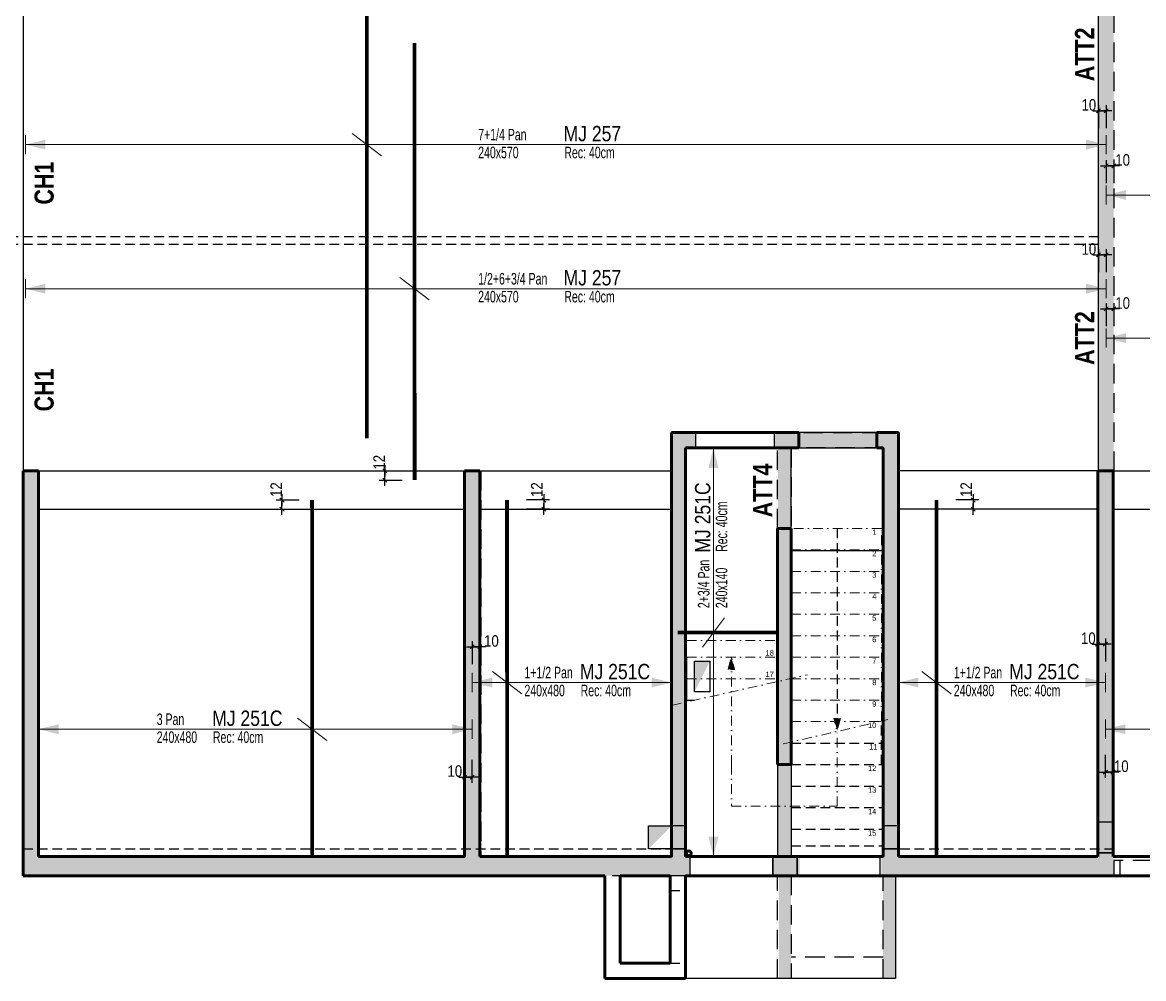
# Model space of a CAD drawing. Header units: millimetres. Extents: x 12045 to 47376, y -21493 to -16931.
# Drawn here: x 14552 to 16014, y -20399 to -19153 of the extents above; entities that cross this region are included whole.
import ezdxf
from ezdxf.enums import TextEntityAlignment as Align

# ---------------------------------------------------------------- set-up
doc = ezdxf.new("R2010")
doc.units = ezdxf.units.MM
doc.linetypes.add('CACHEX2', pattern=[19.05, 12.7, -6.35])
doc.linetypes.add('TIRETPTX2', pattern=[50.8, 25.4, -12.7, 0, -12.7])
for name, color, linetype in [('01_ARMA_INF', 50, 'Continuous'), ('01_cote_gen', 4, 'Continuous'), ('01_linteaux', 2, 'Continuous'), ('01_murs_sup', 2, 'CACHEX2'), ('01_resv', 32, 'Continuous'), ('01_texte', 230, 'Continuous'), ('AA_COTES', 2, 'Continuous')]:
    doc.layers.add(name, color=color, linetype=linetype)
doc.layers.add('01_murs_coup', color=5, linetype='Continuous', lineweight=60)
doc.layers.add('01_tram_axes', color=2, linetype='TIRETPTX2', lineweight=9)
doc.styles.add('Eurostile', font='')
doc.styles.add('PATIO', font='ARIALN.TTF')
doc.styles.add('STYLE2', font='ARIALN.TTF')
doc.styles.add('Titre', font='ariblk.ttf')
doc.styles.get('Eurostile').set_extended_font_data('Eurostile')
doc.dimstyles.new('JB50', dxfattribs={"dimscale": 0.1, "dimtxt": 150, "dimasz": 15, "dimexe": 0.1, "dimexo": 0.1, "dimgap": 0.09, "dimtad": 1, "dimdec": 1, "dimdsep": 46, "dimtxsty": 'STYLE2', "dimblk1": 'BOND_G', "dimblk2": 'BOND_D', "dimsah": 1, "dimcen": 1.5, "dimdle": 0.01, "dimse1": 1, "dimse2": 1, "dimclrd": 4, "dimclre": 2, "dimclrt": 6, "dimazin": 2, "dimtfac": 2.333333, "dimtdec": 1, "dimtix": 1, "dimtmove": 2, "dimatfit": 3, "dimldrblk": 'BOND_G', "dimfxl": 1, "dimtolj": 1, "dimtzin": 0, "dimarcsym": 0})

# ---------------------------------------------------------------- blocks, each defined once
blk = doc.blocks.new('BOND_G')
at = {"layer": 'AA_COTES', "color": 0}
for p, q in [((0, -5), (0, 15)), ((5, 0), (-5, 0)), ((1.77, 1.77), (-1.77, -1.77))]:
    blk.add_line(p, q, dxfattribs=at)
blk = doc.blocks.new('BOND_D')
at = {"layer": 'AA_COTES', "color": 0}
for p, q in [((5, 0), (-5, 0)), ((-1.77, -1.77), (1.77, 1.77)), ((0, 5), (0, -15))]:
    blk.add_line(p, q, dxfattribs=at)
blk = doc.blocks.new('*D2526')
at = {"layer": '01_cote_gen', "color": 4, "lineweight": -2, "transparency": 16777216}
blk.add_line((14890.3, -19785.9), (14890.3, -19776.9), dxfattribs=at)
at = {"layer": 'Defpoints', "color": 0, "transparency": 16777216}
for p in [(14890.3, -19775.4), (14929.6, -19775.4), (14929.6, -19787.4)]:
    blk.add_point(p, dxfattribs=at)
at = {"layer": '01_cote_gen', "color": 4, "lineweight": -2, "transparency": 16777216, "xscale": 1.5, "yscale": 1.5, "zscale": 1.5}
for name, p, rotation in [('BOND_D', (14890.3, -19775.4), 90), ('BOND_G', (14890.3, -19787.4), 270)]:
    blk.add_blockref(name, p, dxfattribs=dict(at, rotation=rotation))
at = {"layer": '01_cote_gen', "color": 6, "transparency": 16777216, "insert": (14882.8, -19761.9), "char_height": 15, "attachment_point": 5, "rotation": 90, "style": 'STYLE2'}
blk.add_mtext('\\A1;12', dxfattribs=at)
blk = doc.blocks.new('*D2527')
at = {"layer": '01_cote_gen', "color": 4, "lineweight": -2, "transparency": 16777216}
blk.add_line((15231.8, -19776.9), (15231.8, -19785.9), dxfattribs=at)
at = {"layer": 'Defpoints', "color": 0, "transparency": 16777216}
for p in [(15183.9, -19775.4), (15183.9, -19787.4), (15231.8, -19787.4)]:
    blk.add_point(p, dxfattribs=at)
at = {"layer": '01_cote_gen', "color": 4, "lineweight": -2, "transparency": 16777216, "xscale": 1.5, "yscale": 1.5, "zscale": 1.5}
for name, p, rotation in [('BOND_G', (15231.8, -19775.4), 90), ('BOND_D', (15231.8, -19787.4), 270)]:
    blk.add_blockref(name, p, dxfattribs=dict(at, rotation=rotation))
at = {"layer": '01_cote_gen', "color": 6, "transparency": 16777216, "insert": (15222.8, -19761.9), "char_height": 15, "attachment_point": 5, "rotation": 90, "style": 'STYLE2'}
blk.add_mtext('\\A1;12', dxfattribs=at)
blk = doc.blocks.new('*D2528')
at = {"layer": '01_cote_gen', "color": 4, "lineweight": -2, "transparency": 16777216}
blk.add_line((15140.1, -19966.9), (15147.1, -19966.9), dxfattribs=at)
at = {"layer": 'Defpoints', "color": 0, "transparency": 16777216}
for p in [(15148.6, -19966.9), (15138.6, -20001), (15148.6, -20001)]:
    blk.add_point(p, dxfattribs=at)
at = {"layer": '01_cote_gen', "color": 4, "lineweight": -2, "transparency": 16777216, "xscale": 1.5, "yscale": 1.5, "zscale": 1.5, "rotation": 180}
blk.add_blockref('BOND_G', (15138.6, -19966.9), dxfattribs=at)
at = {"layer": '01_cote_gen', "color": 4, "lineweight": -2, "transparency": 16777216, "xscale": 1.5, "yscale": 1.5, "zscale": 1.5}
blk.add_blockref('BOND_D', (15148.6, -19966.9), dxfattribs=at)
at = {"layer": '01_cote_gen', "color": 6, "transparency": 16777216, "insert": (15163.6, -19959.3), "char_height": 15, "attachment_point": 5, "style": 'STYLE2'}
blk.add_mtext('\\A1;10', dxfattribs=at)
blk = doc.blocks.new('*D2532')
at = {"layer": '01_cote_gen', "color": 4, "lineweight": -2, "ltscale": 0.1, "transparency": 16777216}
blk.add_line((15137.1, -20136.7), (15130.1, -20136.7), dxfattribs=at)
at = {"layer": 'Defpoints', "color": 0, "ltscale": 0.1, "transparency": 16777216}
for p in [(15128.6, -20086.8), (15138.6, -20086.8), (15128.6, -20136.7)]:
    blk.add_point(p, dxfattribs=at)
at = {"layer": '01_cote_gen', "color": 4, "lineweight": -2, "ltscale": 0.1, "transparency": 16777216, "xscale": 1.5, "yscale": 1.5, "zscale": 1.5, "rotation": 180}
blk.add_blockref('BOND_D', (15128.6, -20136.7), dxfattribs=at)
at = {"layer": '01_cote_gen', "color": 4, "lineweight": -2, "ltscale": 0.1, "transparency": 16777216, "xscale": 1.5, "yscale": 1.5, "zscale": 1.5}
blk.add_blockref('BOND_G', (15138.6, -20136.7), dxfattribs=at)
at = {"layer": '01_cote_gen', "color": 6, "ltscale": 0.1, "transparency": 16777216, "insert": (15115.8, -20129), "char_height": 15, "attachment_point": 5, "style": 'STYLE2'}
blk.add_mtext('\\A1;10', dxfattribs=at)
blk = doc.blocks.new('*D2534')
at = {"layer": '01_cote_gen', "color": 4, "lineweight": -2, "transparency": 16777216}
blk.add_line((15792.1, -19776.9), (15792.1, -19785.9), dxfattribs=at)
at = {"layer": 'Defpoints', "color": 0, "transparency": 16777216}
for p in [(15744.2, -19775.4), (15744.2, -19787.4), (15792.1, -19787.4)]:
    blk.add_point(p, dxfattribs=at)
at = {"layer": '01_cote_gen', "color": 4, "lineweight": -2, "transparency": 16777216, "xscale": 1.5, "yscale": 1.5, "zscale": 1.5}
for name, p, rotation in [('BOND_G', (15792.1, -19775.4), 90), ('BOND_D', (15792.1, -19787.4), 270)]:
    blk.add_blockref(name, p, dxfattribs=dict(at, rotation=rotation))
at = {"layer": '01_cote_gen', "color": 6, "transparency": 16777216, "insert": (15783.1, -19761.9), "char_height": 15, "attachment_point": 5, "rotation": 90, "style": 'STYLE2'}
blk.add_mtext('\\A1;12', dxfattribs=at)
blk = doc.blocks.new('*D2552')
at = {"layer": '01_cote_gen', "color": 4, "lineweight": -2, "ltscale": 0.1, "transparency": 16777216}
blk.add_line((15024.6, -19747.9), (15024.6, -19738.9), dxfattribs=at)
at = {"layer": 'Defpoints', "color": 0, "ltscale": 0.1, "transparency": 16777216}
for p in [(15024.6, -19737.4), (15063.3, -19737.4), (15063.3, -19749.4)]:
    blk.add_point(p, dxfattribs=at)
at = {"layer": '01_cote_gen', "color": 4, "lineweight": -2, "ltscale": 0.1, "transparency": 16777216, "xscale": 1.5, "yscale": 1.5, "zscale": 1.5}
for name, p, rotation in [('BOND_D', (15024.6, -19737.4), 90), ('BOND_G', (15024.6, -19749.4), 270)]:
    blk.add_blockref(name, p, dxfattribs=dict(at, rotation=rotation))
at = {"layer": '01_cote_gen', "color": 6, "ltscale": 0.1, "transparency": 16777216, "insert": (15017, -19726.2), "char_height": 15, "attachment_point": 5, "rotation": 90, "style": 'STYLE2'}
blk.add_mtext('\\A1;12', dxfattribs=at)
blk = doc.blocks.new('*D2570')
at = {"layer": '01_cote_gen', "color": 4, "lineweight": -2, "ltscale": 0.1, "transparency": 16777216}
blk.add_line((15956.1, -19963.5), (15963.1, -19963.5), dxfattribs=at)
at = {"layer": 'Defpoints', "color": 0, "ltscale": 0.1, "transparency": 16777216}
for p in [(15964.6, -19963.5), (15954.6, -20011), (15964.6, -20001)]:
    blk.add_point(p, dxfattribs=at)
at = {"layer": '01_cote_gen', "color": 4, "lineweight": -2, "ltscale": 0.1, "transparency": 16777216, "xscale": 1.5, "yscale": 1.5, "zscale": 1.5, "rotation": 180}
blk.add_blockref('BOND_G', (15954.6, -19963.5), dxfattribs=at)
at = {"layer": '01_cote_gen', "color": 4, "lineweight": -2, "ltscale": 0.1, "transparency": 16777216, "xscale": 1.5, "yscale": 1.5, "zscale": 1.5}
blk.add_blockref('BOND_D', (15964.6, -19963.5), dxfattribs=at)
at = {"layer": '01_cote_gen', "color": 6, "ltscale": 0.1, "transparency": 16777216, "insert": (15942.4, -19955.8), "char_height": 15, "attachment_point": 5, "style": 'STYLE2'}
blk.add_mtext('\\A1;10', dxfattribs=at)
blk = doc.blocks.new('*D2571')
at = {"layer": '01_cote_gen', "color": 4, "lineweight": -2, "ltscale": 0.1, "transparency": 16777216}
blk.add_line((15973.1, -20130.4), (15966.1, -20130.4), dxfattribs=at)
at = {"layer": 'Defpoints', "color": 0, "ltscale": 0.1, "transparency": 16777216}
for p in [(15974.6, -20076.8), (15964.6, -20086.8), (15964.6, -20130.4)]:
    blk.add_point(p, dxfattribs=at)
at = {"layer": '01_cote_gen', "color": 4, "lineweight": -2, "ltscale": 0.1, "transparency": 16777216, "xscale": 1.5, "yscale": 1.5, "zscale": 1.5, "rotation": 180}
blk.add_blockref('BOND_D', (15964.6, -20130.4), dxfattribs=at)
at = {"layer": '01_cote_gen', "color": 4, "lineweight": -2, "ltscale": 0.1, "transparency": 16777216, "xscale": 1.5, "yscale": 1.5, "zscale": 1.5}
blk.add_blockref('BOND_G', (15974.6, -20130.4), dxfattribs=at)
at = {"layer": '01_cote_gen', "color": 6, "ltscale": 0.1, "transparency": 16777216, "insert": (15985.4, -20122.7), "char_height": 15, "attachment_point": 5, "style": 'STYLE2'}
blk.add_mtext('\\A1;10', dxfattribs=at)
blk = doc.blocks.new('*D2595')
at = {"layer": '01_cote_gen', "color": 4, "lineweight": -2, "ltscale": 0.1, "transparency": 16777216}
blk.add_line((15967.1, -19339.8), (15974.1, -19339.8), dxfattribs=at)
at = {"layer": 'Defpoints', "color": 0, "ltscale": 0.1, "transparency": 16777216}
for p in [(15975.6, -19339.8), (15965.6, -19365.3), (15975.6, -19365.3)]:
    blk.add_point(p, dxfattribs=at)
at = {"layer": '01_cote_gen', "color": 4, "lineweight": -2, "ltscale": 0.1, "transparency": 16777216, "xscale": 1.5, "yscale": 1.5, "zscale": 1.5, "rotation": 180}
blk.add_blockref('BOND_G', (15965.6, -19339.8), dxfattribs=at)
at = {"layer": '01_cote_gen', "color": 4, "lineweight": -2, "ltscale": 0.1, "transparency": 16777216, "xscale": 1.5, "yscale": 1.5, "zscale": 1.5}
blk.add_blockref('BOND_D', (15975.6, -19339.8), dxfattribs=at)
at = {"layer": '01_cote_gen', "color": 6, "ltscale": 0.1, "transparency": 16777216, "insert": (15987.2, -19332.1), "char_height": 15, "attachment_point": 5, "style": 'STYLE2'}
blk.add_mtext('\\A1;10', dxfattribs=at)
blk = doc.blocks.new('*D2596')
at = {"layer": '01_cote_gen', "color": 4, "lineweight": -2, "ltscale": 0.1, "transparency": 16777216}
blk.add_line((15957.1, -19268), (15964.1, -19268), dxfattribs=at)
at = {"layer": 'Defpoints', "color": 0, "ltscale": 0.1, "transparency": 16777216}
for p in [(15965.6, -19268), (15955.6, -19309.5), (15965.6, -19299.5)]:
    blk.add_point(p, dxfattribs=at)
at = {"layer": '01_cote_gen', "color": 4, "lineweight": -2, "ltscale": 0.1, "transparency": 16777216, "xscale": 1.5, "yscale": 1.5, "zscale": 1.5, "rotation": 180}
blk.add_blockref('BOND_G', (15955.6, -19268), dxfattribs=at)
at = {"layer": '01_cote_gen', "color": 4, "lineweight": -2, "ltscale": 0.1, "transparency": 16777216, "xscale": 1.5, "yscale": 1.5, "zscale": 1.5}
blk.add_blockref('BOND_D', (15965.6, -19268), dxfattribs=at)
at = {"layer": '01_cote_gen', "color": 6, "ltscale": 0.1, "transparency": 16777216, "insert": (15943.1, -19260.3), "char_height": 15, "attachment_point": 5, "style": 'STYLE2'}
blk.add_mtext('\\A1;10', dxfattribs=at)
blk = doc.blocks.new('*D2597')
at = {"layer": '01_cote_gen', "color": 4, "lineweight": -2, "ltscale": 0.1, "transparency": 16777216}
blk.add_line((15957.1, -19455.9), (15964.1, -19455.9), dxfattribs=at)
at = {"layer": 'Defpoints', "color": 0, "ltscale": 0.1, "transparency": 16777216}
for p in [(15965.6, -19455.9), (15955.6, -19497.5), (15965.6, -19487.5)]:
    blk.add_point(p, dxfattribs=at)
at = {"layer": '01_cote_gen', "color": 4, "lineweight": -2, "ltscale": 0.1, "transparency": 16777216, "xscale": 1.5, "yscale": 1.5, "zscale": 1.5, "rotation": 180}
blk.add_blockref('BOND_G', (15955.6, -19455.9), dxfattribs=at)
at = {"layer": '01_cote_gen', "color": 4, "lineweight": -2, "ltscale": 0.1, "transparency": 16777216, "xscale": 1.5, "yscale": 1.5, "zscale": 1.5}
blk.add_blockref('BOND_D', (15965.6, -19455.9), dxfattribs=at)
at = {"layer": '01_cote_gen', "color": 6, "ltscale": 0.1, "transparency": 16777216, "insert": (15943.1, -19448.3), "char_height": 15, "attachment_point": 5, "style": 'STYLE2'}
blk.add_mtext('\\A1;10', dxfattribs=at)
blk = doc.blocks.new('*D2598')
at = {"layer": '01_cote_gen', "color": 4, "lineweight": -2, "ltscale": 0.1, "transparency": 16777216}
blk.add_line((15967.1, -19526.3), (15974.1, -19526.3), dxfattribs=at)
at = {"layer": 'Defpoints', "color": 0, "ltscale": 0.1, "transparency": 16777216}
for p in [(15975.6, -19526.3), (15965.6, -19551.8), (15975.6, -19551.8)]:
    blk.add_point(p, dxfattribs=at)
at = {"layer": '01_cote_gen', "color": 4, "lineweight": -2, "ltscale": 0.1, "transparency": 16777216, "xscale": 1.5, "yscale": 1.5, "zscale": 1.5, "rotation": 180}
blk.add_blockref('BOND_G', (15965.6, -19526.3), dxfattribs=at)
at = {"layer": '01_cote_gen', "color": 4, "lineweight": -2, "ltscale": 0.1, "transparency": 16777216, "xscale": 1.5, "yscale": 1.5, "zscale": 1.5}
blk.add_blockref('BOND_D', (15975.6, -19526.3), dxfattribs=at)
at = {"layer": '01_cote_gen', "color": 6, "ltscale": 0.1, "transparency": 16777216, "insert": (15987.2, -19518.7), "char_height": 15, "attachment_point": 5, "style": 'STYLE2'}
blk.add_mtext('\\A1;10', dxfattribs=at)

msp = doc.modelspace()

# ---------------------------------------------------------------- hatches: boundary and pattern name
at = {"layer": '01_murs_sup'}
h = msp.add_hatch(dxfattribs=at)
h.set_pattern_fill('DASH', color=256, scale=2.5, angle=135)
h.set_pattern_definition([(135, (-3207.892, 4492.45), (-11.2253202, 9e-16), [7.9375, -7.9375])])
h.paths.add_polyline_path([(15751.53, -18607.45), (14552.63, -18607.45), (14552.63, -19137.45), (14572.63, -19137.45), (14572.63, -18632.45), (15129.63, -18632.45), (15129.63, -19137.45), (15149.63, -19137.45), (15149.63, -18632.45), (15409.63, -18632.45), (15409.63, -19137.45), (15429.63, -19137.45), (15429.63, -18632.45), (15751.53, -18632.45)])
h.paths.add_polyline_path([(15975.63, -18607.45), (15841.53, -18607.45), (15841.53, -18632.45), (15955.63, -18632.45), (15955.63, -20240.45), (15694.63, -20240.45), (15694.63, -19687.45), (15532.83, -19687.45), (15532.83, -19707.45), (15537.63, -19707.45), (15537.63, -20240.45), (15530.63, -20240.45), (15530.63, -20265.45), (15538.63, -20265.45), (15538.63, -20399.43), (15554.63, -20399.43), (15554.63, -20265.45), (15565.63, -20265.45), (15565.63, -20240.45), (15554.63, -20240.45), (15554.63, -19707.45), (15675.63, -19707.45), (15675.63, -20240.45), (15672.31, -20240.45), (15672.31, -20265.45), (15674.63, -20265.45), (15674.63, -20399.43), (15690.63, -20399.43), (15690.63, -20265.45), (15975.63, -20265.45)])
h.paths.add_polyline_path([(15417.63, -19707.45), (15429.63, -19707.45), (15429.63, -19687.45), (15399.63, -19687.45), (15399.63, -20240.45), (15149.63, -20240.45), (15149.63, -19737.45), (15129.63, -19737.45), (15129.63, -20240.45), (14572.63, -20240.45), (14572.63, -19737.45), (14552.63, -19737.45), (14552.63, -20265.45), (15422.63, -20265.45), (15422.63, -20240.45), (15417.63, -20240.45)])
h.paths.add_polyline_path([(13157.63, -18632.45), (13157.63, -18632.45), (13157.63, -19186.41), (13417.63, -19186.41), (13417.63, -19168.41), (13362.63, -19168.41), (13362.63, -18930.45), (13342.63, -18930.45), (13342.63, -19168.41), (13177.63, -19168.41), (13177.63, -18820.45), (13185.63, -18820.45), (13185.63, -18802.45), (13177.63, -18802.45), (13177.63, -18632.45), (13527.63, -18632.45), (13527.63, -18802.45), (13287.63, -18802.45), (13287.63, -18820.45), (13342.63, -18820.45), (13342.63, -18828.45), (13362.63, -18828.45), (13362.63, -18820.45), (13527.63, -18820.45), (13527.63, -19168.41), (13519.63, -19168.41), (13519.63, -19186.41), (13545.63, -19186.41), (13545.63, -18632.45), (13953.63, -18632.45), (13953.63, -19137.45), (13973.63, -19137.45), (13973.63, -18632.45), (14530.63, -18632.45), (14530.63, -19137.45), (14550.63, -19137.45), (14550.63, -18607.45), (13157.63, -18607.45)])
at = {"layer": '01_tram_axes', "ltscale": 0.5}
for points in [[(15472.37, -19996.32), (15476.63, -19980.45), (15480.88, -19996.32)], [(15618.88, -20060.26), (15614.63, -20076.13), (15610.37, -20060.26)]]:
    msp.add_hatch(color=256, dxfattribs=at).paths.add_polyline_path(points)

# ---------------------------------------------------------------- linework, layer by layer
at = {"layer": '01_ARMA_INF', "linetype": 'Continuous', "lineweight": 0, "const_width": 5, "flags": 128}
for points in [[(15000.93, -19125.18), (15001.09, -19695.18)], [(15063.17, -19179.43), (15063.34, -19749.43)], [(14929.56, -19775.45), (14929.72, -20240.45)], [(15183.92, -19775.45), (15184.08, -20240.45)], [(15744.19, -19775.45), (15744.36, -20240.45)], [(15406.63, -19948.27), (15536.63, -19948.2)]]:
    msp.add_lwpolyline(points, dxfattribs=at)
at = {"layer": '01_linteaux'}
for p, q in [((14552.61, -19137.45), (14552.63, -19737.45)), ((15955.63, -19737.45), (15955.63, -19137.45)), ((15666.63, -19687.45), (15564.63, -19687.45)), ((15564.63, -19707.45), (15666.63, -19707.45)), ((14572.63, -19737.45), (15128.63, -19737.43)), ((15148.63, -19737.43), (15398.63, -19737.43)), ((15954.63, -19737.46), (15694.63, -19737.46)), ((15974.63, -19737.46), (16489.63, -19737.46)), ((14572.63, -19787.45), (15128.63, -19787.43)), ((15148.63, -19787.43), (15398.63, -19787.43)), ((15954.63, -19787.46), (15694.63, -19787.46)), ((15974.63, -19787.46), (16489.63, -19787.46)), ((15554.63, -19841.45), (15674.63, -19841.45)), ((15536.63, -20106.07), (15536.63, -20240.45)), ((15554.63, -20120.45), (15554.63, -20240.45)), ((15690.63, -20265.45), (15690.63, -20399.43)), ((15690.63, -20399.43), (15416.63, -20399.43))]:
    msp.add_line(p, q, dxfattribs=at)
at = {"layer": '01_linteaux', "ltscale": 0.1}
msp.add_line((15554.63, -19812.45), (15554.63, -19707.45), dxfattribs=at)
at = {"layer": '01_murs_coup'}
for p, q in [((15398.63, -19687.45), (15564.63, -19687.45)), ((15398.63, -19687.45), (15564.63, -19687.45)), ((15398.63, -20240.45), (15398.63, -19687.45)), ((15398.63, -19687.45), (15564.63, -19687.45)), ((15398.63, -19687.45), (15564.63, -19687.45)), ((15398.63, -20240.45), (15398.63, -19687.45)), ((15564.63, -19707.45), (15564.63, -19687.45)), ((15564.63, -19707.45), (15564.63, -19687.45)), ((15666.63, -19687.45), (15694.63, -19687.45)), ((15666.63, -19687.45), (15694.63, -19687.45)), ((15666.63, -19707.45), (15666.63, -19687.45)), ((15666.63, -19687.45), (15694.63, -19687.45)), ((15666.63, -19687.45), (15694.63, -19687.45)), ((15666.63, -19707.45), (15666.63, -19687.45)), ((15694.63, -20240.45), (15694.63, -19687.45)), ((15694.63, -20240.45), (15694.63, -19687.45)), ((15416.63, -19707.45), (15564.63, -19707.45)), ((15416.63, -19707.45), (15564.63, -19707.45)), ((15416.63, -20240.45), (15416.63, -19707.45)), ((15416.63, -19707.45), (15564.63, -19707.45)), ((15416.63, -19707.45), (15564.63, -19707.45)), ((15416.63, -20240.45), (15416.63, -19707.45)), ((15666.63, -19707.45), (15674.63, -19707.45)), ((15666.63, -19707.45), (15674.63, -19707.45)), ((15666.63, -19707.45), (15674.63, -19707.45)), ((15666.63, -19707.45), (15674.63, -19707.45)), ((15674.63, -20240.45), (15674.63, -19707.45)), ((15674.63, -20240.45), (15674.63, -19707.45)), ((15674.63, -20240.45), (15674.63, -19707.45)), ((15674.63, -20240.45), (15674.63, -19707.45)), ((14552.63, -19737.45), (14552.63, -20265.45)), ((14552.63, -19737.45), (14572.63, -19737.45)), ((14552.63, -19737.45), (14552.63, -20265.45)), ((14552.63, -19737.45), (14572.63, -19737.45)), ((14572.63, -19737.45), (14572.63, -20240.45)), ((14572.63, -19737.45), (14572.63, -20240.45)), ((15128.63, -19737.43), (15148.63, -19737.43)), ((15128.63, -19737.43), (15128.63, -20240.45)), ((15128.63, -19737.43), (15148.63, -19737.43)), ((15128.63, -19737.43), (15128.63, -20240.45)), ((15148.63, -19737.43), (15148.63, -20240.45)), ((15148.63, -19737.43), (15148.63, -20240.45)), ((15954.63, -19737.46), (15974.63, -19737.46)), ((15954.63, -20240.45), (15954.63, -19737.46)), ((15954.63, -19737.46), (15974.63, -19737.46)), ((15954.63, -20240.45), (15954.63, -19737.46)), ((15974.63, -20240.45), (15974.63, -19737.46)), ((15974.63, -20240.45), (15974.63, -19737.46)), ((15536.63, -19812.45), (15554.63, -19812.45)), ((15536.63, -19812.45), (15554.63, -19812.45)), ((15554.63, -19812.45), (15536.63, -19812.45)), ((15536.63, -19812.45), (15536.63, -20120.45)), ((15536.63, -19812.45), (15554.63, -19812.45)), ((15536.63, -19812.45), (15554.63, -19812.45)), ((15554.63, -19812.45), (15536.63, -19812.45)), ((15536.63, -19812.45), (15536.63, -20120.45)), ((15554.63, -20120.45), (15554.63, -19812.45)), ((15554.63, -20120.45), (15554.63, -19812.45)), ((15536.63, -20120.45), (15554.63, -20120.45)), ((15536.63, -20120.45), (15554.63, -20120.45)), ((15536.63, -20120.45), (15554.63, -20120.45)), ((15536.63, -20120.45), (15554.63, -20120.45)), ((15128.63, -20240.45), (14572.63, -20240.45)), ((15128.63, -20240.45), (14572.63, -20240.45)), ((15398.63, -20240.45), (15148.63, -20240.45)), ((15398.63, -20240.45), (15148.63, -20240.45)), ((15674.63, -20240.45), (15416.63, -20240.45)), ((15674.63, -20240.45), (15416.63, -20240.45)), ((15954.63, -20240.45), (15694.63, -20240.45)), ((15954.63, -20240.45), (15694.63, -20240.45)), ((16489.63, -20240.45), (15974.63, -20240.45)), ((16489.63, -20240.45), (15974.63, -20240.45)), ((15311.63, -20265.45), (14552.63, -20265.45)), ((15311.63, -20265.45), (14552.63, -20265.45)), ((15311.63, -20399.46), (15311.63, -20265.45)), ((15311.63, -20399.46), (15311.63, -20265.45)), ((15311.63, -20399.46), (15311.63, -20265.45)), ((15311.63, -20399.46), (15311.63, -20265.45)), ((15396.63, -20265.45), (15331.63, -20265.45)), ((15331.63, -20379.46), (15331.63, -20265.45)), ((15331.63, -20379.46), (15331.63, -20265.45)), ((15396.63, -20265.45), (15331.63, -20265.45)), ((15331.63, -20379.46), (15331.63, -20265.45)), ((15331.63, -20379.46), (15331.63, -20265.45)), ((15396.63, -20265.45), (15396.63, -20379.46)), ((15396.63, -20265.45), (15396.63, -20379.46)), ((16061.66, -20265.45), (15416.63, -20265.45)), ((15416.63, -20265.45), (15416.63, -20399.46)), ((16061.66, -20265.45), (15416.63, -20265.45)), ((15416.63, -20265.45), (15416.63, -20399.46)), ((15396.63, -20379.46), (15331.63, -20379.46)), ((15396.63, -20379.46), (15331.63, -20379.46)), ((15396.63, -20379.46), (15331.63, -20379.46)), ((15396.63, -20379.46), (15331.63, -20379.46)), ((15416.63, -20399.46), (15311.63, -20399.46)), ((15416.63, -20399.46), (15311.63, -20399.46)), ((15416.63, -20399.46), (15311.63, -20399.46)), ((15416.63, -20399.46), (15311.63, -20399.46))]:
    msp.add_line(p, q, dxfattribs=at)
msp.add_circle((15421.14, -20236.2), 3.25, dxfattribs=at)
msp.add_circle((15421.14, -20236.2), 3.25, dxfattribs=at)
at = {"layer": '01_murs_sup', "ltscale": 2}
for p, q in [((15975.63, -18607.45), (15975.63, -20265.45)), ((15975.63, -18607.45), (15975.63, -20265.45)), ((15955.63, -20240.45), (15955.63, -18632.45)), ((15955.63, -20240.45), (15955.63, -18632.45)), ((15398.63, -19687.45), (15564.63, -19687.45)), ((15398.63, -19687.45), (15564.63, -19687.45)), ((15399.63, -20240.45), (15399.63, -19687.45)), ((15399.63, -19687.45), (15429.63, -19687.45)), ((15399.63, -20240.45), (15399.63, -19687.45)), ((15399.63, -19687.45), (15429.63, -19687.45)), ((15429.63, -19687.45), (15429.63, -19707.45)), ((15429.63, -19687.45), (15429.63, -19707.45)), ((15532.83, -19707.45), (15532.83, -19687.45)), ((15532.83, -19687.45), (15695.63, -19687.45)), ((15532.83, -19707.45), (15532.83, -19687.45)), ((15532.83, -19687.45), (15695.63, -19687.45)), ((15564.63, -19707.45), (15564.63, -19687.45)), ((15564.63, -19707.45), (15564.63, -19687.45)), ((15666.63, -19687.45), (15694.63, -19687.45)), ((15666.63, -19687.45), (15666.63, -19707.45)), ((15666.63, -19687.45), (15694.63, -19687.45)), ((15666.63, -19687.45), (15666.63, -19707.45)), ((15416.63, -19707.45), (15564.63, -19707.45)), ((15416.63, -19707.45), (15564.63, -19707.45)), ((15429.63, -19707.45), (15417.63, -19707.45)), ((15417.63, -19707.45), (15417.63, -20240.45)), ((15429.63, -19707.45), (15417.63, -19707.45)), ((15417.63, -19707.45), (15417.63, -20240.45)), ((15537.63, -19707.45), (15532.83, -19707.45)), ((15537.63, -19707.45), (15532.83, -19707.45)), ((15536.63, -19812.45), (15536.63, -19707.45)), ((15536.63, -19812.45), (15536.63, -19707.45)), ((15554.63, -19707.45), (15554.63, -20091.15)), ((15554.63, -19707.45), (15554.63, -20091.15)), ((15675.63, -19707.45), (15555.63, -19707.45)), ((15675.63, -19707.45), (15555.63, -19707.45)), ((15666.63, -19707.45), (15674.63, -19707.45)), ((15666.63, -19707.45), (15674.63, -19707.45)), ((15666.63, -19707.45), (15674.63, -19707.45)), ((15666.63, -19707.45), (15674.63, -19707.45)), ((15674.63, -20240.45), (15674.63, -19707.45)), ((15674.63, -20240.45), (15674.63, -19707.45)), ((14552.63, -19737.45), (14572.63, -19737.45)), ((14552.63, -20265.45), (14552.63, -19737.45)), ((14552.63, -19737.45), (14572.63, -19737.45)), ((14552.63, -19737.45), (14572.63, -19737.45)), ((14552.63, -20265.45), (14552.63, -19737.45)), ((14552.63, -19737.45), (14572.63, -19737.45)), ((14572.63, -19737.45), (14572.63, -20240.45)), ((14572.63, -19737.45), (14572.63, -20240.45)), ((15148.63, -19737.45), (15128.63, -19737.45)), ((15148.63, -19737.45), (15128.63, -19737.45)), ((15129.63, -20240.45), (15129.63, -19737.45)), ((15129.63, -19737.45), (15149.63, -19737.45)), ((15129.63, -20240.45), (15129.63, -19737.45)), ((15129.63, -19737.45), (15149.63, -19737.45)), ((15149.63, -19737.45), (15149.63, -20240.45)), ((15149.63, -19737.45), (15149.63, -20240.45)), ((15974.63, -19737.45), (15954.63, -19737.45)), ((15974.63, -19737.45), (15954.63, -19737.45)), ((15536.63, -20120.45), (15536.63, -20240.45)), ((15536.63, -20120.45), (15536.63, -20240.45)), ((15554.63, -20120.45), (15554.63, -20240.45)), ((15554.63, -20120.45), (15554.63, -20240.45)), ((14572.63, -20240.45), (15129.63, -20240.45)), ((14572.63, -20240.45), (15129.63, -20240.45)), ((15149.63, -20240.45), (15399.63, -20240.45)), ((15149.63, -20240.45), (15399.63, -20240.45)), ((15536.63, -20240.45), (15416.63, -20240.45)), ((15536.63, -20240.45), (15416.63, -20240.45)), ((15417.63, -20240.45), (15422.63, -20240.45)), ((15417.63, -20240.45), (15422.63, -20240.45)), ((15422.63, -20240.45), (15422.63, -20265.45)), ((15422.63, -20240.45), (15422.63, -20265.45)), ((15530.63, -20265.45), (15530.63, -20240.45)), ((15530.63, -20240.45), (15537.63, -20240.45)), ((15530.63, -20240.45), (15530.63, -20265.45)), ((15530.63, -20265.45), (15530.63, -20240.45)), ((15530.63, -20240.45), (15537.63, -20240.45)), ((15530.63, -20240.45), (15530.63, -20265.45)), ((15674.63, -20240.45), (15554.63, -20240.45)), ((15674.63, -20240.45), (15554.63, -20240.45)), ((15555.63, -20240.45), (15562.63, -20240.45)), ((15555.63, -20240.45), (15562.63, -20240.45)), ((15562.63, -20240.45), (15562.63, -20265.45)), ((15562.63, -20265.45), (15562.63, -20240.45)), ((15562.63, -20265.45), (15562.63, -20240.45)), ((15562.63, -20240.45), (15562.63, -20265.45)), ((15670.63, -20265.45), (15670.63, -20240.45)), ((15670.63, -20240.45), (15675.63, -20240.45)), ((15670.63, -20265.45), (15670.63, -20240.45)), ((15670.63, -20240.45), (15675.63, -20240.45)), ((15695.63, -20240.45), (15955.63, -20240.45)), ((15695.63, -20240.45), (15955.63, -20240.45)), ((16445.15, -20245.45), (15975.63, -20245.45)), ((16445.15, -20245.45), (15975.63, -20245.45)), ((15983.63, -20245.45), (15983.63, -20265.45)), ((15983.63, -20245.45), (15983.63, -20265.45)), ((15422.63, -20265.45), (14552.63, -20265.45)), ((15422.63, -20265.45), (14552.63, -20265.45)), ((15536.63, -20265.45), (15530.63, -20265.45)), ((15536.63, -20265.45), (15530.63, -20265.45)), ((15536.63, -20399.43), (15536.63, -20265.45)), ((15536.63, -20399.43), (15536.63, -20265.45)), ((15562.63, -20265.45), (15554.63, -20265.45)), ((15554.63, -20265.45), (15554.63, -20399.43)), ((15562.63, -20265.45), (15554.63, -20265.45)), ((15554.63, -20265.45), (15554.63, -20399.43)), ((15674.63, -20265.45), (15670.63, -20265.45)), ((15674.63, -20265.45), (15670.63, -20265.45)), ((15674.63, -20399.43), (15674.63, -20265.45)), ((15674.63, -20399.43), (15674.63, -20265.45)), ((15975.63, -20265.45), (15690.63, -20265.45)), ((15975.63, -20265.45), (15690.63, -20265.45)), ((15674.63, -20371.43), (15554.63, -20371.43)), ((15674.63, -20371.43), (15554.63, -20371.43))]:
    msp.add_line(p, q, dxfattribs=at)
at = {"layer": '01_murs_sup'}
for p, q in [((15955.63, -19432.46), (13362.63, -19432.44)), ((15955.63, -19432.46), (13362.63, -19432.44)), ((15955.63, -19442.46), (13362.63, -19442.44)), ((15955.63, -19442.46), (13362.63, -19442.44)), ((15614.63, -19812.45), (15614.63, -20076.13)), ((15614.63, -19812.45), (15614.63, -20076.13)), ((15418.63, -20036.45), (15428.59, -20036.45)), ((15418.63, -20036.45), (15428.59, -20036.45)), ((15672.63, -20120.45), (15672.63, -20063.75)), ((15672.63, -20120.45), (15672.63, -20063.75)), ((15554.63, -20092.45), (15672.63, -20092.45)), ((15554.63, -20092.45), (15672.63, -20092.45)), ((15554.63, -20120.45), (15674.63, -20120.45)), ((15554.63, -20120.45), (15674.63, -20120.45)), ((15554.63, -20148.45), (15674.63, -20148.45)), ((15554.63, -20148.45), (15674.63, -20148.45)), ((15554.63, -20176.45), (15674.63, -20176.45)), ((15554.63, -20176.45), (15674.63, -20176.45)), ((15554.63, -20204.45), (15674.63, -20204.45)), ((15554.63, -20204.45), (15674.63, -20204.45)), ((14552.63, -20230.45), (15398.63, -20230.45)), ((14552.63, -20230.45), (15398.63, -20230.45)), ((15554.63, -20226.45), (15674.63, -20226.45)), ((15554.63, -20226.45), (15674.63, -20226.45)), ((15696.63, -20230.45), (15975.63, -20230.45)), ((15696.63, -20230.45), (15975.63, -20230.45)), ((15396.63, -20284.46), (15416.63, -20284.46)), ((15396.63, -20284.46), (15416.63, -20284.46)), ((15396.63, -20379.46), (15416.63, -20379.46)), ((15396.63, -20379.46), (15416.63, -20379.46))]:
    msp.add_line(p, q, dxfattribs=at)
at = {"layer": '01_murs_sup', "linetype": 'Continuous'}
for p, q in [((15536.63, -19812.45), (15536.63, -20120.45)), ((15536.63, -19812.45), (15536.63, -20120.45)), ((15418.63, -20038.81), (15418.63, -19980.45)), ((15418.63, -20038.81), (15418.63, -19980.45))]:
    msp.add_line(p, q, dxfattribs=at)
at = {"layer": '01_resv'}
for p, q in [((15428.65, -20005.41), (15428.65, -19985.41)), ((15428.65, -19985.41), (15448.65, -19985.41)), ((15428.65, -20025.41), (15428.65, -19985.41)), ((15448.65, -19985.41), (15448.65, -20025.41)), ((15448.65, -20025.41), (15428.65, -20025.41)), ((15368.63, -20230.41), (15368.63, -20200.41)), ((15368.63, -20200.41), (15398.63, -20200.41)), ((15416.63, -20200.41), (15398.63, -20200.41)), ((15398.63, -20200.41), (15398.63, -20230.41)), ((15416.63, -20200.41), (15398.63, -20200.41)), ((15398.63, -20200.41), (15398.63, -20230.31)), ((15416.63, -20230.41), (15416.63, -20200.41)), ((15694.63, -20200.41), (15674.63, -20200.41)), ((15674.63, -20200.41), (15674.63, -20230.41)), ((15694.63, -20200.41), (15674.63, -20200.41)), ((15694.63, -20230.41), (15694.63, -20200.41)), ((15974.63, -20195.41), (15954.63, -20195.41)), ((15954.63, -20195.41), (15954.63, -20235.41)), ((15974.63, -20195.41), (15954.63, -20195.41)), ((15974.63, -20235.41), (15974.63, -20195.41)), ((15398.63, -20230.41), (15368.63, -20230.41)), ((15416.63, -20230.41), (15398.63, -20230.41)), ((15398.63, -20230.41), (15416.63, -20230.41)), ((15694.63, -20230.41), (15674.63, -20230.41)), ((15674.63, -20230.41), (15694.63, -20230.41)), ((15974.63, -20235.41), (15954.63, -20235.41)), ((15954.63, -20235.41), (15974.63, -20235.41))]:
    msp.add_line(p, q, dxfattribs=at)
for points in [[(15428.65, -20025.41), (15428.65, -19985.41), (15448.65, -19985.41)], [(15368.63, -20230.41), (15368.63, -20200.41), (15398.63, -20200.41)], [(15398.63, -20200.41), (15416.63, -20200.41), (15416.63, -20230.41), (15398.63, -20230.45)], [(15674.63, -20200.41), (15694.63, -20200.41), (15694.63, -20230.41), (15674.63, -20230.41)], [(15954.63, -20195.41), (15974.63, -20195.41), (15974.63, -20235.41), (15954.63, -20235.41)]]:
    msp.add_solid(points, dxfattribs=at)
at = {"layer": '01_texte', "linetype": 'Continuous', "lineweight": 0}
for p, q in [((14555.62, -19299.51), (14555.62, -19324.47)), ((14981.97, -19297.48), (15020.04, -19326.49)), ((15965.63, -19299.5), (15965.63, -19324.46)), ((14555.62, -19311.99), (15965.63, -19311.98)), ((15965.63, -19365.25), (15965.63, -19390.21)), ((15965.63, -19377.73), (16777.63, -19377.73)), ((14555.62, -19487.49), (14555.62, -19512.45)), ((14555.62, -19499.97), (15965.63, -19499.97)), ((15044.23, -19485.46), (15082.3, -19514.47)), ((15965.63, -19487.49), (15965.63, -19512.45)), ((15965.63, -19551.82), (15965.63, -19576.78)), ((15965.63, -19564.3), (16777.63, -19564.3)), ((15440.8, -19707.45), (15465.76, -19707.45)), ((15453.28, -20240.45), (15453.28, -19707.45)), ((15438.77, -19967.27), (15467.78, -19929.2)), ((15138.63, -20000.99), (15138.63, -20025.95)), ((15164.97, -19998.96), (15203.04, -20027.97)), ((15398.63, -20000.99), (15398.63, -20025.95)), ((15694.63, -20000.99), (15694.63, -20025.95)), ((15725.24, -19998.96), (15763.31, -20027.97)), ((15964.63, -20000.99), (15964.63, -20025.95)), ((15138.63, -20013.47), (15398.63, -20013.47)), ((15694.63, -20013.47), (15964.63, -20013.47)), ((14572.61, -20061.85), (14572.61, -20086.81)), ((14910.63, -20059.83), (14948.7, -20088.84)), ((15138.58, -20061.85), (15138.58, -20086.81)), ((15964.63, -20061.85), (15964.63, -20086.81)), ((14572.61, -20074.33), (15138.58, -20074.33)), ((15964.63, -20074.33), (16499.58, -20074.33)), ((15440.8, -20240.45), (15465.76, -20240.45))]:
    msp.add_line(p, q, dxfattribs=at)
for points in [[(14555.62, -19311.99), (14581.72, -19305.53), (14581.72, -19311.99)], [(15965.63, -19311.98), (15939.53, -19305.52), (15939.53, -19311.98)], [(14555.62, -19311.99), (14581.72, -19318.45), (14581.72, -19311.99)], [(15965.63, -19311.98), (15939.53, -19318.44), (15939.53, -19311.98)], [(15965.63, -19377.73), (15991.72, -19371.27), (15991.72, -19377.73)], [(15965.63, -19377.73), (15991.72, -19384.19), (15991.72, -19377.73)], [(14555.62, -19499.97), (14581.72, -19493.51), (14581.72, -19499.97)], [(14555.62, -19499.97), (14581.72, -19506.43), (14581.72, -19499.97)], [(15965.63, -19499.97), (15939.53, -19493.51), (15939.53, -19499.97)], [(15965.63, -19499.97), (15939.53, -19506.43), (15939.53, -19499.97)], [(15965.63, -19564.3), (15991.72, -19557.84), (15991.72, -19564.3)], [(15965.63, -19564.3), (15991.72, -19570.76), (15991.72, -19564.3)], [(15453.28, -19707.45), (15446.82, -19733.54), (15453.28, -19733.54)], [(15453.28, -19707.45), (15459.74, -19733.54), (15453.28, -19733.54)], [(15138.63, -20013.47), (15164.72, -20007.01), (15164.72, -20013.47)], [(15398.63, -20013.47), (15372.53, -20007.01), (15372.53, -20013.47)], [(15694.63, -20013.47), (15720.72, -20007.01), (15720.72, -20013.47)], [(15964.63, -20013.47), (15938.53, -20007.01), (15938.53, -20013.47)], [(15138.63, -20013.47), (15164.72, -20019.93), (15164.72, -20013.47)], [(15398.63, -20013.47), (15372.53, -20019.93), (15372.53, -20013.47)], [(15694.63, -20013.47), (15720.72, -20019.93), (15720.72, -20013.47)], [(15964.63, -20013.47), (15938.53, -20019.93), (15938.53, -20013.47)], [(14572.61, -20074.33), (14598.71, -20067.87), (14598.71, -20074.33)], [(15138.58, -20074.33), (15112.49, -20067.87), (15112.49, -20074.33)], [(15964.63, -20074.33), (15990.72, -20067.87), (15990.72, -20074.33)], [(14572.61, -20074.33), (14598.71, -20080.79), (14598.71, -20074.33)], [(15138.58, -20074.33), (15112.49, -20080.79), (15112.49, -20074.33)], [(15964.63, -20074.33), (15990.72, -20080.79), (15990.72, -20074.33)], [(15453.28, -20240.45), (15446.82, -20214.35), (15453.28, -20214.35)], [(15453.28, -20240.45), (15459.74, -20214.35), (15453.28, -20214.35)]]:
    msp.add_solid(points, dxfattribs=at)
at = {"layer": '01_tram_axes', "ltscale": 0.5}
for p, q in [((15672.63, -19812.45), (15554.63, -19812.45)), ((15672.63, -20063.75), (15672.63, -19812.45)), ((15554.63, -19840.45), (15672.63, -19840.45)), ((15554.63, -19868.45), (15672.63, -19868.45)), ((15554.63, -19896.45), (15672.63, -19896.45)), ((15554.63, -19924.45), (15672.63, -19924.45)), ((15554.63, -19952.45), (15674.63, -19952.45)), ((15418.63, -19958.45), (15536.63, -19958.45)), ((15418.63, -19980.45), (15536.63, -19980.45)), ((15476.63, -19980.45), (15476.63, -20120.45)), ((15554.63, -19980.45), (15672.63, -19980.45)), ((15398.63, -20043.32), (15576.04, -20003.28)), ((15418.63, -20008.45), (15536.63, -20008.45)), ((15554.63, -20008.45), (15672.63, -20008.45)), ((15554.63, -20036.45), (15672.63, -20036.45)), ((15544.41, -20093.52), (15682.98, -20061.35)), ((15554.63, -20064.45), (15672.63, -20064.45)), ((15614.63, -20174.84), (15614.63, -20076.06)), ((15554.63, -20091.15), (15554.63, -20120.45)), ((15476.63, -20120.45), (15476.63, -20174.84)), ((15476.63, -20174.84), (15614.63, -20174.84))]:
    msp.add_line(p, q, dxfattribs=at)
at = {"layer": '01_tram_axes', "ltscale": 0.5, "flags": 128}
for points in [[(15472.37, -19996.32), (15476.63, -19980.45), (15480.88, -19996.32)], [(15618.88, -20060.26), (15614.63, -20076.13), (15610.37, -20060.26)]]:
    msp.add_lwpolyline(points, close=True, dxfattribs=at)

# ---------------------------------------------------------------- texts
at = {"layer": '01_murs_sup', "style": 'Eurostile'}
for s, p in [('10', (15654.89, -20072.81)), ('10', (15654.89, -20072.81)), ('11', (15656.41, -20100.81)), ('11', (15656.41, -20100.81)), ('12', (15654.89, -20128.81)), ('12', (15654.89, -20128.81)), ('13', (15654.89, -20157.21)), ('13', (15654.89, -20157.21)), ('14', (15654.89, -20185.21)), ('14', (15654.89, -20185.21)), ('15', (15654.89, -20213.21)), ('15', (15654.89, -20213.21))]:
    msp.add_text(s, height=7.059, dxfattribs=at).set_placement(p)
at = {"layer": '01_murs_sup', "char_height": 7.06, "attachment_point": 2, "line_spacing_factor": 0.894142, "style": 'Eurostile'}
for s, insert in [('1', (15663.18, -19813.75)), ('1', (15663.18, -19813.75)), ('2', (15663.18, -19841.75)), ('2', (15663.18, -19841.75)), ('3', (15663.18, -19869.75)), ('3', (15663.18, -19869.75)), ('4', (15663.18, -19897.75)), ('4', (15663.18, -19897.75)), ('5', (15663.18, -19925.75)), ('5', (15663.18, -19925.75)), ('6', (15663.19, -19953.75)), ('6', (15663.19, -19953.75)), ('7', (15663.18, -19981.75)), ('7', (15663.18, -19981.75)), ('8', (15663.18, -20009.75)), ('8', (15663.18, -20009.75)), ('9', (15663.18, -20037.75)), ('9', (15663.18, -20037.75))]:
    msp.add_mtext(s, dxfattribs=dict(at, insert=insert))
at = {"layer": '01_texte', "style": 'Titre', "width": 0.7}
for s, p in [('ATT2', (15957.52, -19194.32)), ('CH1', (14599.88, -19362.24)), ('ATT2', (15957.52, -19564.3)), ('CH1', (14599.88, -19631.91)), ('ATT4', (15537.44, -19762.93))]:
    msp.add_text(s, height=25, rotation=90, dxfattribs=at).set_placement(p, align=Align.BOTTOM_CENTER)
at = {"layer": '01_texte', "ltscale": 5, "style": 'PATIO', "width": 0.8}
for s, p in [('7+1/4 Pan', (15146.31, -19306.45)), ('240x570', (15146.31, -19329.78)), ('Rec: 40cm', (15258.7, -19329.78)), ('1/2+6+3/4 Pan', (15146.31, -19494.43)), ('240x570', (15146.31, -19517.76)), ('Rec: 40cm', (15258.7, -19517.76)), ('1+1/2 Pan', (15206.63, -20007.93)), ('1+1/2 Pan', (15766.91, -20007.93)), ('240x480', (15206.63, -20031.27)), ('Rec: 40cm', (15279.97, -20031.27)), ('240x480', (15766.91, -20031.27)), ('Rec: 40cm', (15840.24, -20031.27)), ('3 Pan', (14726.86, -20068.8)), ('240x480', (14726.86, -20092.13)), ('Rec: 40cm', (14800.19, -20092.13))]:
    msp.add_text(s, height=15, dxfattribs=at).set_placement(p)
at = {"layer": '01_texte', "ltscale": 5, "style": 'PATIO'}
for s, p in [('MJ 257', (15257.71, -19307.66)), ('MJ 257', (15257.71, -19495.64)), ('MJ 251C', (15278.97, -20009.14)), ('MJ 251C', (15839.24, -20009.14)), ('MJ 251C', (14799.19, -20070))]:
    msp.add_text(s, height=20, dxfattribs=at).set_placement(p)
msp.add_text('MJ 251C', height=20, rotation=90, dxfattribs=at).set_placement((15449.21, -19844.09))
at = {"layer": '01_texte', "ltscale": 5, "style": 'PATIO', "width": 0.8}
for s, p in [('Rec: 40cm', (15471.34, -19843.09)), ('2+3/4 Pan', (15448.01, -19916.43)), ('240x140', (15471.34, -19916.43))]:
    msp.add_text(s, height=15, rotation=90, dxfattribs=at).set_placement(p)
at = {"layer": '01_tram_axes', "ltscale": 0.5, "char_height": 7.059, "attachment_point": 2, "line_spacing_factor": 0.894142, "style": 'Eurostile'}
for s, insert in [('18', (15526.69, -19971.27)), ('17', (15526.69, -19999.27))]:
    msp.add_mtext(s, dxfattribs=dict(at, insert=insert))

# ---------------------------------------------------------------- dimensions: what is measured, and where the dimension line sits
at = {"layer": '01_cote_gen', "ltscale": 0.1}
for base, p1, p2, picture, middle in [((15965.63, -19267.96), (15955.63, -19309.51), (15965.63, -19299.51), '*D2596', (15943.11, -19260.29)), ((15975.63, -19339.76), (15965.63, -19365.25), (15975.63, -19365.25), '*D2595', (15987.16, -19332.1)), ((15965.63, -19455.94), (15955.63, -19497.49), (15965.63, -19487.49), '*D2597', (15943.11, -19448.27)), ((15975.63, -19526.34), (15965.63, -19551.82), (15975.63, -19551.82), '*D2598', (15987.16, -19518.67)), ((15964.63, -19963.46), (15954.63, -20010.99), (15964.63, -20000.99), '*D2570', (15942.42, -19955.79)), ((15964.63, -20130.4), (15974.63, -20076.81), (15964.63, -20086.81), '*D2571', (15985.38, -20122.73)), ((15128.627, -20136.6972), (15138.5849, -20086.8106), (15128.627, -20086.8106), '*D2532', (15115.7594, -20129.0296))]:
    dim = msp.add_linear_dim(base=base, p1=p1, p2=p2, dimstyle='JB50', dxfattribs=at)
    dim.commit()
    dim.dimension.update_dxf_attribs({"geometry": picture, "text_midpoint": middle, "dimtype": 160})
dim = msp.add_linear_dim(base=(15024.57, -19737.45), p1=(15063.34, -19749.43), p2=(15063.33, -19737.45), angle=90, dimstyle='JB50', dxfattribs=at)
dim.commit()
dim.dimension.update_dxf_attribs({"geometry": '*D2552', "text_midpoint": (15017.03, -19726.16), "dimtype": 160})
at = {"layer": '01_cote_gen'}
for base, p1, p2, picture, middle in [((14890.34, -19775.45), (14929.56, -19787.45), (14929.56, -19775.45), '*D2526', (14882.8, -19761.89)), ((15231.79, -19787.43), (15183.92, -19775.45), (15183.92, -19787.43), '*D2527', (15222.79, -19761.89)), ((15792.07, -19787.43), (15744.2, -19775.45), (15744.2, -19787.43), '*D2534', (15783.07, -19761.89))]:
    dim = msp.add_linear_dim(base=base, p1=p1, p2=p2, angle=90, dimstyle='JB50', dxfattribs=at)
    dim.commit()
    dim.dimension.update_dxf_attribs({"geometry": picture, "text_midpoint": middle, "dimtype": 160})
dim = msp.add_linear_dim(base=(15148.63, -19966.94), p1=(15138.63, -20000.99), p2=(15148.63, -20000.99), dimstyle='JB50', dxfattribs=at)
dim.commit()
dim.dimension.update_dxf_attribs({"geometry": '*D2528', "text_midpoint": (15163.56, -19959.27), "dimtype": 160})

doc.saveas('drawing.dxf')
